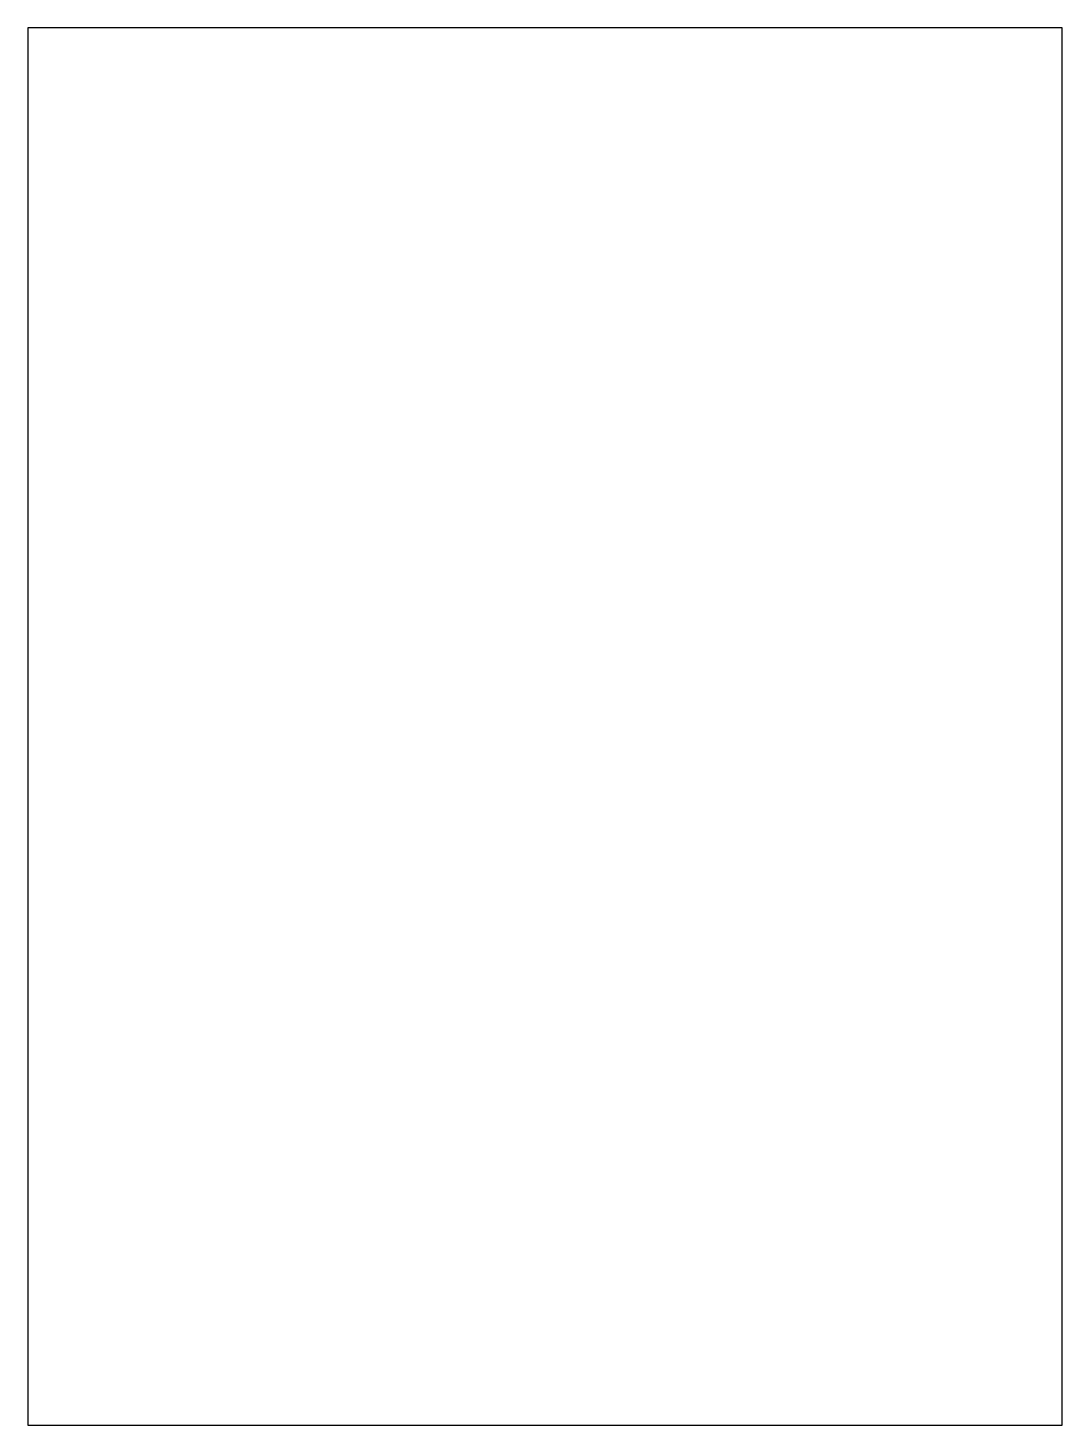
# Model space of a CAD drawing. Header units: millimetres. Extents: x -160 to 34, y -131 to 131.
import ezdxf

# ---------------------------------------------------------------- set-up
doc = ezdxf.new("R2010")
doc.units = ezdxf.units.MM

msp = doc.modelspace()

# ---------------------------------------------------------------- linework, layer by layer
for p, q in [((34, 131, 330.5), (-160, 131, 330.5)), ((-160, 131, 330.5), (-160, -131, 330.5)), ((34, -131, 330.5), (34, 131, 330.5)), ((-160, -131, 330.5), (34, -131, 330.5))]:
    msp.add_line(p, q)

doc.saveas('drawing.dxf')
